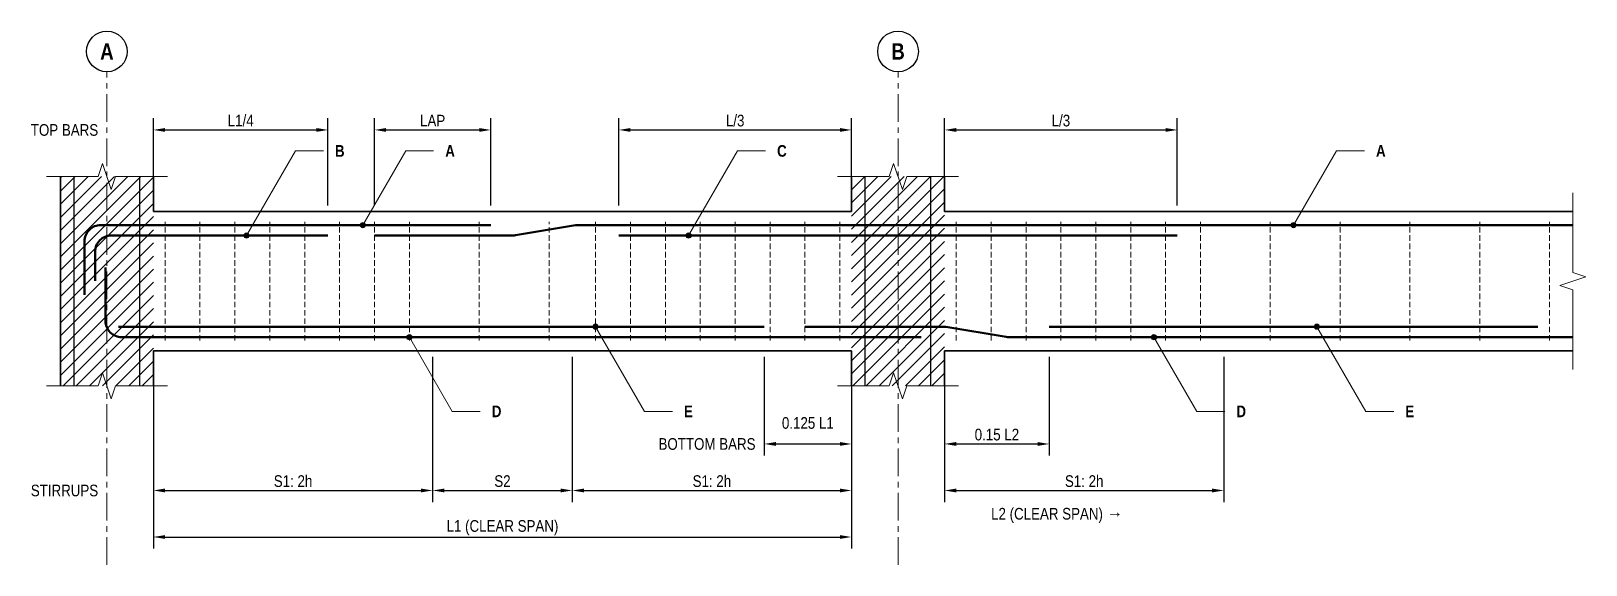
# Model space of a CAD drawing. Header units: millimetres. Extents: x -526 to 6156, y -80920 to -78625.
import ezdxf
from ezdxf.enums import TextEntityAlignment as Align

# ---------------------------------------------------------------- set-up
doc = ezdxf.new("R2010")
doc.units = ezdxf.units.MM
doc.header["$LTSCALE"] = 3.75
doc.linetypes.add('CENTER', pattern=[50.8, 31.75, -6.35, 6.35, -6.35])
doc.linetypes.add('HIDDEN', pattern=[9.525, 6.35, -3.175])
for name, color, linetype, lineweight in [('S-ANNO', 3, 'Continuous', 18), ('S-BREAK', 8, 'Continuous', 18), ('S-CENT', 3, 'CENTER', 18), ('S-CONC', 4, 'Continuous', 35), ('S-DIMS', 2, 'Continuous', 18), ('S-HATCH', 9, 'Continuous', 13), ('S-REBR', 1, 'Continuous', 50), ('S-REBR-NF', 252, 'Continuous', 25), ('S-STIR-ELEV', 8, 'HIDDEN', 18), ('S-SYMB', 6, 'Continuous', 25), ('S-TEXT', 7, 'Continuous', 18)]:
    doc.layers.add(name, color=color, linetype=linetype, lineweight=lineweight)
doc.styles.add('AN', font='ARIALN_0.TTF')
doc.styles.add('ANB', font='ARIALNB_0.TTF')
doc.dimstyles.new('EIT-25', dxfattribs={"dimscale": 25, "dimtxt": 2, "dimasz": 2, "dimexe": 2, "dimexo": 1, "dimgap": 0.6, "dimtad": 1, "dimdec": 0, "dimtxsty": 'AN', "dimcen": 2.5, "dimclrd": 2, "dimclre": 8, "dimclrt": 7, "dimazin": 3, "dimtfac": 1, "dimtmove": 1, "dimatfit": 3, "dimlwd": -1, "dimlwe": -1, "dimarcsym": 0})

msp = doc.modelspace()

# ---------------------------------------------------------------- hatches: boundary and pattern name
at = {"layer": 'S-ANNO'}
h = msp.add_hatch(color=256, dxfattribs=at)
h.dxf.hatch_style = 1
edge = h.paths.add_edge_path()
edge.add_arc((900, -79459), 11.2, 0, 360)
h = msp.add_hatch(color=256, dxfattribs=at)
h.dxf.hatch_style = 1
edge = h.paths.add_edge_path()
edge.add_arc((4900, -79459), 11.2, 0, 360)
h = msp.add_hatch(color=256, dxfattribs=at)
h.dxf.hatch_style = 1
edge = h.paths.add_edge_path()
edge.add_arc((400, -79504), 11.2, 0, 360)
h = msp.add_hatch(color=256, dxfattribs=at)
h.dxf.hatch_style = 1
edge = h.paths.add_edge_path()
edge.add_arc((2300, -79504), 11.2, 0, 360)
h = msp.add_hatch(color=256, dxfattribs=at)
h.dxf.hatch_style = 1
edge = h.paths.add_edge_path()
edge.add_arc((1900, -79896), 11.2, 0, 360)
h = msp.add_hatch(color=256, dxfattribs=at)
h.dxf.hatch_style = 1
edge = h.paths.add_edge_path()
edge.add_arc((5000, -79896), 11.2, 0, 360)
h = msp.add_hatch(color=256, dxfattribs=at)
h.dxf.hatch_style = 1
edge = h.paths.add_edge_path()
edge.add_arc((1100, -79941), 11.2, 0, 360)
h = msp.add_hatch(color=256, dxfattribs=at)
h.dxf.hatch_style = 1
edge = h.paths.add_edge_path()
edge.add_arc((4300, -79941), 11.2, 0, 360)
at = {"layer": 'S-HATCH'}
h = msp.add_hatch(dxfattribs=at)
h.set_pattern_fill('ANSI31', color=256, scale=12.59843)
h.paths.add_polyline_path([(-400, -80150), (0, -80150), (0, -79250), (-400, -79250)])
h = msp.add_hatch(dxfattribs=at)
h.set_pattern_fill('ANSI31', color=256, scale=12.59843)
h.paths.add_polyline_path([(3000, -80150), (3400, -80150), (3400, -79250), (3000, -79250)])

# ---------------------------------------------------------------- linework, layer by layer
at = {"layer": 'S-ANNO'}
for p, q in [((400, -79504), (610.2, -79140)), ((610.2, -79140), (730.2, -79140)), ((900, -79459), (1084.2, -79140)), ((1084.2, -79140), (1204.2, -79140)), ((2300, -79504), (2510.2, -79140)), ((2510.2, -79140), (2630.2, -79140)), ((4900, -79459), (5084.2, -79140)), ((5084.2, -79140), (5204.2, -79140)), ((1900, -79896), (2110.2, -80260)), ((5000, -79896), (5210.2, -80260)), ((1100, -79941), (1284.2, -80260)), ((4300, -79941), (4484.2, -80260)), ((1284.2, -80260), (1404.2, -80260)), ((2110.2, -80260), (2230.2, -80260)), ((4484.2, -80260), (4604.2, -80260)), ((5210.2, -80260), (5330.2, -80260))]:
    msp.add_line(p, q, dxfattribs=at)
for centre in [(900, -79459), (4900, -79459), (400, -79504), (2300, -79504), (1900, -79896), (5000, -79896), (1100, -79941), (4300, -79941)]:
    msp.add_circle(centre, 11.2, dxfattribs=at)
at = {"layer": 'S-BREAK', "flags": 128}
for points in [[(-460, -79250), (-237.5, -79250), (-218.8, -79193.8), (-181.2, -79306.2), (-162.5, -79250), (60, -79250)], [(2940, -79250), (3162.5, -79250), (3181.2, -79193.8), (3218.8, -79306.2), (3237.5, -79250), (3460, -79250)], [(6100, -80080), (6100, -79737.5), (6043.8, -79718.8), (6156.2, -79681.2), (6100, -79662.5), (6100, -79320)], [(-460, -80150), (-237.5, -80150), (-218.8, -80093.8), (-181.2, -80206.2), (-162.5, -80150), (60, -80150)], [(2940, -80150), (3162.5, -80150), (3181.2, -80093.8), (3218.8, -80206.2), (3237.5, -80150), (3460, -80150)]]:
    msp.add_lwpolyline(points, dxfattribs=at)
at = {"layer": 'S-CENT'}
for p, q in [((-200, -80920), (-200, -78800)), ((3200, -80920), (3200, -78800))]:
    msp.add_line(p, q, dxfattribs=at)
at = {"layer": 'S-CONC'}
for p, q in [((-400, -80150), (-400, -79250)), ((0, -79400), (0, -79250)), ((3000, -79400), (3000, -79250)), ((3400, -79400), (3400, -79250)), ((0, -79400), (3000, -79400)), ((3400, -79400), (6100, -79400)), ((0, -80150), (0, -80000)), ((0, -80000), (3000, -80000)), ((3000, -80150), (3000, -80000)), ((3400, -80150), (3400, -80000)), ((3400, -80000), (6100, -80000))]:
    msp.add_line(p, q, dxfattribs=at)
at = {"layer": 'S-REBR', "flags": 128}
for points in [[(-296, -79759), (-296, -79529, -0.414214), (-226, -79459), (1450, -79459)], [(-251, -79699), (-251, -79574, -0.414214), (-181, -79504), (750, -79504)], [(950, -79504), (1544.2, -79504, 0.041311), (1555.7, -79503), (1814.3, -79460, -0.041311), (1825.8, -79459), (6100, -79459)], [(-206, -79641), (-206, -79871, 0.414214), (-136, -79941), (3300, -79941)], [(2800, -79896), (3394.2, -79896, -0.041311), (3405.7, -79897), (3664.3, -79940, 0.041311), (3675.8, -79941), (6100, -79941)]]:
    msp.add_lwpolyline(points, format="xyb", dxfattribs=at)
for points in [[(2000, -79504), (4400, -79504)], [(-150, -79896), (2625, -79896)], [(3850, -79896), (5950, -79896)]]:
    msp.add_lwpolyline(points, dxfattribs=at)
at = {"layer": 'S-REBR-NF', "flags": 128}
for points in [[(-341, -80150), (-341, -79250)], [(-59, -80150), (-59, -79250)], [(3059, -80150), (3059, -79250)], [(3341, -80150), (3341, -79250)]]:
    msp.add_lwpolyline(points, dxfattribs=at)
at = {"layer": 'S-STIR-ELEV'}
for p, q in [((50, -79955.5), (50, -79444.5)), ((200, -79955.5), (200, -79444.5)), ((350, -79955.5), (350, -79444.5)), ((500, -79955.5), (500, -79444.5)), ((650, -79955.5), (650, -79444.5)), ((800, -79955.5), (800, -79444.5)), ((950, -79955.5), (950, -79444.5)), ((1100, -79955.5), (1100, -79444.5)), ((1400, -79955.5), (1400, -79444.5)), ((1700, -79955.5), (1700, -79444.5)), ((1900, -79955.5), (1900, -79444.5)), ((2050, -79955.5), (2050, -79444.5)), ((2200, -79955.5), (2200, -79444.5)), ((2350, -79955.5), (2350, -79444.5)), ((2500, -79955.5), (2500, -79444.5)), ((2650, -79955.5), (2650, -79444.5)), ((2800, -79955.5), (2800, -79444.5)), ((2950, -79955.5), (2950, -79444.5)), ((3450, -79955.5), (3450, -79444.5)), ((3600, -79955.5), (3600, -79444.5)), ((3750, -79955.5), (3750, -79444.5)), ((3900, -79955.5), (3900, -79444.5)), ((4050, -79955.5), (4050, -79444.5)), ((4200, -79955.5), (4200, -79444.5)), ((4350, -79955.5), (4350, -79444.5)), ((4500, -79955.5), (4500, -79444.5)), ((4800, -79955.5), (4800, -79444.5)), ((5100, -79955.5), (5100, -79444.5)), ((5400, -79955.5), (5400, -79444.5)), ((5700, -79955.5), (5700, -79444.5)), ((6000, -79955.5), (6000, -79444.5))]:
    msp.add_line(p, q, dxfattribs=at)
at = {"layer": 'S-SYMB'}
for centre in [(-200, -78712.5), (3200, -78712.5)]:
    msp.add_circle(centre, 87.5, dxfattribs=at)

# ---------------------------------------------------------------- texts
at = {"layer": 'S-TEXT', "style": 'ANB'}
for s, p in [('A', (-200, -78712.5)), ('B', (3200, -78712.5))]:
    msp.add_text(s, height=70, dxfattribs=at).set_placement(p, align=Align.MIDDLE_CENTER)
at = {"layer": 'S-TEXT', "style": 'AN'}
for s, p in [('TOP BARS', (-237.5, -79050)), ('BOTTOM BARS', (2587.5, -80400)), ('STIRRUPS', (-237.5, -80600))]:
    msp.add_text(s, height=50, dxfattribs=at).set_placement(p, align=Align.MIDDLE_RIGHT)
at = {"layer": 'S-TEXT', "style": 'ANB'}
for s, p in [('B', (780.2, -79140)), ('A', (1254.2, -79140)), ('C', (2680.2, -79140)), ('A', (5254.2, -79140)), ('D', (1454.2, -80260)), ('E', (2280.2, -80260)), ('D', (4654.2, -80260)), ('E', (5380.2, -80260))]:
    msp.add_text(s, height=50, dxfattribs=at).set_placement(p, align=Align.MIDDLE_LEFT)
at = {"layer": 'S-TEXT', "style": 'AN'}
msp.add_text('L2 (CLEAR SPAN) →', height=50, dxfattribs=at).set_placement((3600, -80740), align=Align.BOTTOM_LEFT)

# ---------------------------------------------------------------- dimensions: what is measured, and where the dimension line sits
at = {"layer": 'S-DIMS'}
for base, p1, p2, text in [((0, -79050), (0, -79400), (750, -79400), 'L1/4'), ((950, -79050), (950, -79400), (1450, -79400), 'LAP'), ((2000, -79050), (2000, -79400), (3000, -79400), 'L/3'), ((3400, -79050), (3400, -79400), (4400, -79400), 'L/3'), ((0, -80600), (0, -80000), (1200, -80000), 'S1: 2h'), ((0, -80800), (0, -80000), (3000, -80000), 'L1 (CLEAR SPAN)'), ((1200, -80600), (1200, -80000), (1800, -80000), 'S2'), ((1800, -80600), (1800, -80000), (3000, -80000), 'S1: 2h'), ((2625, -80400), (2625, -80000), (3000, -80000), '0.125 L1'), ((3400, -80400), (3400, -80000), (3850, -80000), '0.15 L2'), ((3400, -80600), (3400, -80000), (4600, -80000), 'S1: 2h')]:
    msp.add_linear_dim(base=base, p1=p1, p2=p2, text=text, dimstyle='EIT-25', dxfattribs=at).render()

doc.saveas('drawing.dxf')
